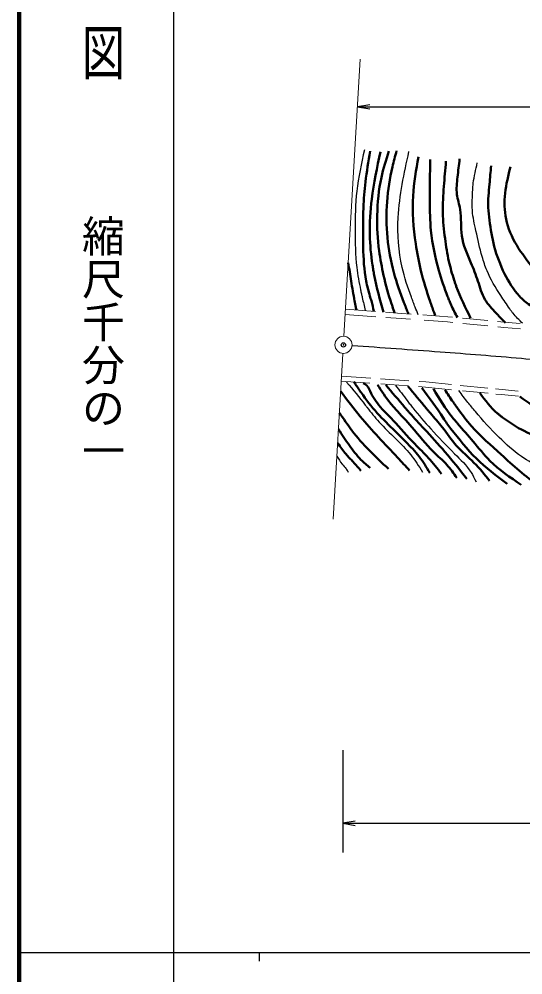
# Model space of a CAD drawing. Units: millimetres, scale not verified. Extents: x 40000 to 680000, y 20000 to 380000.
# Drawn here: x 40000 to 98778, y 202409 to 313781 of the extents above; entities that cross this region are included whole.
import ezdxf
from ezdxf.enums import TextEntityAlignment as Align

# ---------------------------------------------------------------- set-up
doc = ezdxf.new("R2010")
doc.units = ezdxf.units.MM
doc.header["$LTSCALE"] = 1000
doc.header["$PDMODE"] = 32
doc.header["$PDSIZE"] = 500
for name, color, linetype, lineweight in [('M-BGD', 7, 'Continuous', 13), ('M-BGD-RSTR', 3, 'Continuous', 13), ('M-STR-STR3', 7, 'Continuous', 25), ('M-TTL', 2, 'Continuous', 140), ('M-TTL-BAND', 7, 'Continuous', 25), ('M-TTL-LINE', 7, 'Continuous', 50)]:
    doc.layers.add(name, color=color, linetype=linetype, lineweight=lineweight)
doc.layers.add('M-OTRS', color=6, linetype='Continuous')
doc.styles.add('@ＭＳ ゴシック', font='')
doc.styles.get('@ＭＳ ゴシック').set_extended_font_data('@MS Gothic')

# ---------------------------------------------------------------- blocks, each defined once
blk = doc.blocks.new('open_arrow')
at = {"color": 0, "linetype": 'Continuous', "lineweight": -2}
blk.add_lwpolyline([(7.5, 1.25), (0, 0), (7.5, -1.25)], dxfattribs=at)

msp = doc.modelspace()

# ---------------------------------------------------------------- linework, layer by layer
at = {"layer": 'M-BGD'}
for p, q in [((78093, 279968), (81590, 279708)), ((82750, 279621), (84603, 279483)), ((78048, 279370), (81609, 279105)), ((82804, 279016), (84560, 278885)), ((84560, 278885), (85672, 278807)), ((84603, 279483), (85749, 279403)), ((87102, 279309), (90035, 279104)), ((87274, 278695), (89985, 278506)), ((89985, 278506), (90593, 278446)), ((90035, 279104), (90557, 279053)), ((91724, 278939), (94669, 278651)), ((95807, 278539), (96602, 278462)), ((96602, 278462), (98464, 278308)), ((91777, 278331), (94703, 278044)), ((95868, 277931), (96548, 277864)), ((96548, 277864), (98491, 277704)), ((77627, 272184), (81043, 271947)), ((82156, 271869), (85480, 271639)), ((77585, 271585), (80910, 271354)), ((82206, 271265), (85347, 271047)), ((86612, 270959), (87419, 270903)), ((86674, 271556), (87469, 271501)), ((87419, 270903), (90458, 270601)), ((87469, 271501), (90429, 271207)), ((91449, 271105), (94680, 270784)), ((95590, 270694), (96352, 270618)), ((91721, 270475), (94722, 270177)), ((95638, 270086), (96295, 270021)), ((96295, 270021), (98249, 269842)), ((96352, 270618), (98237, 270445))]:
    msp.add_line(p, q, dxfattribs=at)
at = {"layer": 'M-BGD', "lineweight": 25}
for points, knots in [([(80281, 298552), (79934, 296952), (79588, 295353), (79401, 293733), (79227, 292235), (79189, 290721), (79191, 289207), (79193, 287750), (79230, 286293), (79401, 284849), (79505, 283966), (79658, 283087), (79841, 282216), (79871, 282070), (79902, 281925), (79935, 281780), (79967, 281635), (80001, 281490), (80034, 281346), (80151, 280839), (80262, 280332), (80373, 279824)], [0, 0, 0, 0, 1, 1, 1, 2, 2, 2, 3, 3, 3, 4, 4, 4, 5, 5, 5, 6, 6, 6, 7, 7, 7, 7]), ([(86576, 279329), (86448, 279626), (86320, 279923), (86202, 280224), (86127, 280413), (86057, 280604), (85986, 280794), (85915, 280984), (85843, 281175), (85773, 281365), (85349, 282507), (84957, 283666), (84686, 284854), (84255, 286746), (84129, 288715), (84234, 290656), (84374, 293252), (84925, 295797), (85477, 298343)], [0, 0, 0, 0, 1, 1, 1, 2, 2, 2, 3, 3, 3, 4, 4, 4, 5, 5, 5, 6, 6, 6, 6]), ([(98723, 278337), (98344, 278712), (97965, 279086), (97630, 279499), (97563, 279581), (97499, 279664), (97436, 279749), (97373, 279834), (97312, 279921), (97252, 280007), (96890, 280525), (96534, 281047), (96188, 281577), (95586, 282500), (95014, 283449), (94590, 284463), (94366, 284999), (94184, 285553), (94024, 286112), (93741, 287097), (93527, 288097), (93302, 289100), (93127, 289885), (92945, 290672), (92890, 291470), (92855, 291983), (92872, 292500), (92890, 293016), (92909, 293568), (92929, 294119), (92993, 294665), (93086, 295463), (93271, 296249), (93457, 297035)], [0, 0, 0, 0, 1, 1, 1, 2, 2, 2, 3, 3, 3, 4, 4, 4, 5, 5, 5, 6, 6, 6, 7, 7, 7, 8, 8, 8, 9, 9, 9, 10, 10, 10, 11, 11, 11, 11]), ([(78883, 275756), (82292, 275514), (85701, 275271), (89109, 275018), (92273, 274783), (95436, 274540), (98596, 274261), (101456, 274008), (104312, 273725), (107167, 273424), (109680, 273158), (112191, 272877), (114701, 272586), (121369, 271814), (128030, 270970), (134672, 269995), (139957, 269220), (145229, 268363), (150498, 267484), (154090, 266885), (157680, 266276), (161260, 265611), (166126, 264706), (170971, 263696), (175817, 262687)], [0, 0, 0, 0, 1, 1, 1, 2, 2, 2, 3, 3, 3, 4, 4, 4, 5, 5, 5, 6, 6, 6, 7, 7, 7, 8, 8, 8, 8]), ([(78217, 271467), (78952, 270586), (79687, 269705), (80392, 268800), (80457, 268717), (80522, 268633), (80587, 268550), (81042, 267964), (81502, 267379), (81999, 266830), (82608, 266157), (83273, 265537), (83926, 264903), (84545, 264302), (85152, 263689), (85686, 263017), (86191, 262381), (86630, 261693), (87069, 261005)], [0, 0, 0, 0, 1, 1, 1, 2, 2, 2, 3, 3, 3, 4, 4, 4, 5, 5, 5, 6, 6, 6, 6]), ([(83899, 271105), (84368, 270518), (84837, 269930), (85287, 269328), (85394, 269184), (85500, 269040), (85608, 268898), (85715, 268755), (85825, 268614), (85936, 268474), (86601, 267632), (87312, 266826), (88033, 266034), (88930, 265049), (89843, 264087), (90799, 263143), (91493, 262456), (92210, 261778), (92726, 260964), (92946, 260617), (93129, 260245), (93313, 259874)], [0, 0, 0, 0, 1, 1, 1, 2, 2, 2, 3, 3, 3, 4, 4, 4, 5, 5, 5, 6, 6, 6, 7, 7, 7, 7]), ([(109590, 268742), (109571, 268403), (109553, 268064), (109484, 267734), (109462, 267625), (109433, 267517), (109407, 267408), (109380, 267300), (109354, 267191), (109328, 267083), (109174, 266432), (109014, 265789), (108794, 265146), (108506, 264306), (108113, 263468), (107488, 262869), (107047, 262447), (106490, 262144), (105914, 261898), (105086, 261543), (104219, 261304), (103335, 261261), (102570, 261224), (101792, 261334), (101058, 261563), (100181, 261836), (99366, 262280), (98613, 262802), (97667, 263458), (96820, 264238), (96001, 265046), (95027, 266006), (94095, 267005), (93229, 268061), (93085, 268237), (92942, 268415), (92796, 268590), (92650, 268764), (92500, 268935), (92355, 269111), (91987, 269555), (91652, 270026), (91317, 270497)], [0, 0, 0, 0, 1, 1, 1, 2, 2, 2, 3, 3, 3, 4, 4, 4, 5, 5, 5, 6, 6, 6, 7, 7, 7, 8, 8, 8, 9, 9, 9, 10, 10, 10, 11, 11, 11, 12, 12, 12, 13, 13, 13, 14, 14, 14, 14]), ([(77080, 262853), (77266, 262533), (77451, 262213), (77682, 261927), (77832, 261743), (78001, 261572), (78143, 261383), (78234, 261262), (78314, 261134), (78395, 261005)], [0, 0, 0, 0, 1, 1, 1, 2, 2, 2, 3, 3, 3, 3])]:
    msp.add_open_spline(points, degree=3, knots=knots, dxfattribs=at)
at = {"layer": 'M-BGD-RSTR'}
for p, q in [((79792, 309104), (77899, 276819)), ((77780, 274793), (76651, 255531))]:
    msp.add_line(p, q, dxfattribs=at)
msp.add_circle((77842, 275828), 1000, dxfattribs=at)
at = {"layer": 'M-OTRS'}
msp.add_point((77835, 275819), dxfattribs=at)
at = {"layer": 'M-STR-STR3'}
for p, q in [((79466, 303554), (198100, 303554)), ((77781, 228611), (77762, 216681)), ((77767, 220075), (176903, 220075))]:
    msp.add_line(p, q, dxfattribs=at)
at = {"layer": 'M-TTL'}
msp.add_line((40000, 380000), (40000, 20000), dxfattribs=at)
at = {"layer": 'M-TTL-BAND'}
for p, q in [((58000, 370000), (58000, 20000)), ((40000, 205000), (579000, 205000)), ((68000, 205000), (68000, 204000))]:
    msp.add_line(p, q, dxfattribs=at)
at = {"layer": 'M-TTL-LINE'}
for points, knots in [([(80977, 298387), (80762, 297197), (80547, 296007), (80405, 294807), (80286, 293808), (80217, 292803), (80175, 291799), (80112, 290272), (80110, 288747), (80147, 287216), (80178, 285890), (80238, 284560), (80490, 283263), (80605, 282674), (80759, 282092), (80929, 281516), (80985, 281324), (81044, 281132), (81097, 280939), (81208, 280543), (81298, 280141), (81389, 279739)], [0, 0, 0, 0, 1, 1, 1, 2, 2, 2, 3, 3, 3, 4, 4, 4, 5, 5, 5, 6, 6, 6, 7, 7, 7, 7]), ([(82504, 279644), (82109, 281073), (81715, 282502), (81433, 283956), (81396, 284150), (81360, 284343), (81326, 284537), (81293, 284731), (81260, 284926), (81230, 285120), (81049, 286287), (80943, 287467), (80920, 288648), (80893, 290035), (80979, 291425), (81149, 292801), (81380, 294660), (81766, 296495), (82152, 298330)], [0, 0, 0, 0, 1, 1, 1, 2, 2, 2, 3, 3, 3, 4, 4, 4, 5, 5, 5, 6, 6, 6, 6]), ([(83126, 298387), (82810, 297372), (82494, 296358), (82266, 295322), (81950, 293878), (81806, 292394), (81780, 290911), (81754, 289530), (81830, 288151), (82009, 286786), (82134, 285824), (82311, 284869), (82524, 283921), (82778, 282796), (83085, 281682), (83456, 280590), (83490, 280488), (83525, 280387), (83559, 280286), (83642, 280038), (83720, 279788), (83799, 279538)], [0, 0, 0, 0, 1, 1, 1, 2, 2, 2, 3, 3, 3, 4, 4, 4, 5, 5, 5, 6, 6, 6, 7, 7, 7, 7]), ([(85411, 279419), (85387, 279486), (85364, 279554), (85339, 279622), (85270, 279813), (85193, 280002), (85119, 280192), (85044, 280381), (84972, 280572), (84900, 280763), (84469, 281906), (84052, 283057), (83727, 284237), (82993, 286904), (82731, 289721), (82925, 292486), (83023, 293869), (83234, 295239), (83555, 296582), (83703, 297197), (83872, 297807), (84042, 298416)], [0, 0, 0, 0, 1, 1, 1, 2, 2, 2, 3, 3, 3, 4, 4, 4, 5, 5, 5, 6, 6, 6, 7, 7, 7, 7]), ([(86592, 297728), (86322, 296215), (86053, 294701), (85962, 293174), (85851, 291316), (86003, 289438), (86277, 287588), (86432, 286537), (86627, 285495), (86878, 284466), (87175, 283251), (87552, 282054), (87955, 280869), (88023, 280672), (88091, 280475), (88162, 280278), (88233, 280082), (88307, 279887), (88376, 279690), (88429, 279539), (88479, 279387), (88529, 279236)], [0, 0, 0, 0, 1, 1, 1, 2, 2, 2, 3, 3, 3, 4, 4, 4, 5, 5, 5, 6, 6, 6, 7, 7, 7, 7]), ([(91131, 279019), (90880, 279493), (90629, 279968), (90411, 280458), (90338, 280621), (90269, 280786), (90200, 280951), (90132, 281116), (90065, 281282), (89999, 281448), (89606, 282445), (89263, 283462), (88969, 284494), (88537, 286013), (88210, 287566), (88053, 289135), (87937, 290285), (87914, 291444), (87910, 292601), (87904, 294206), (87935, 295810), (87967, 297413)], [0, 0, 0, 0, 1, 1, 1, 2, 2, 2, 3, 3, 3, 4, 4, 4, 5, 5, 5, 6, 6, 6, 7, 7, 7, 7]), ([(96740, 278399), (96533, 278597), (96325, 278795), (96131, 279005), (96052, 279090), (95975, 279177), (95897, 279262), (95819, 279347), (95739, 279431), (95659, 279514), (95180, 280016), (94688, 280528), (94345, 281122), (93967, 281776), (93768, 282528), (93529, 283255), (93291, 283982), (93012, 284683), (92714, 285388), (92281, 286411), (91805, 287441), (91647, 288525), (91501, 289532), (91630, 290587), (91459, 291599), (91360, 292189), (91159, 292765), (91083, 293355), (90998, 294015), (91070, 294693), (91146, 295363), (91226, 296079), (91311, 296787), (91396, 297496)], [0, 0, 0, 0, 1, 1, 1, 2, 2, 2, 3, 3, 3, 4, 4, 4, 5, 5, 5, 6, 6, 6, 7, 7, 7, 8, 8, 8, 9, 9, 9, 10, 10, 10, 11, 11, 11, 11]), ([(89805, 297222), (89717, 296243), (89629, 295263), (89557, 294281), (89482, 293270), (89423, 292257), (89442, 291245), (89461, 290230), (89558, 289217), (89690, 288209), (89807, 287317), (89952, 286430), (90149, 285554), (90316, 284809), (90521, 284072), (90760, 283347), (90800, 283226), (90842, 283105), (90883, 282985), (90925, 282865), (90967, 282744), (91011, 282625), (91472, 281353), (92077, 280140), (92681, 278926)], [0, 0, 0, 0, 1, 1, 1, 2, 2, 2, 3, 3, 3, 4, 4, 4, 5, 5, 5, 6, 6, 6, 7, 7, 7, 8, 8, 8, 8]), ([(121170, 292177), (120089, 291699), (119008, 291221), (117964, 290672), (117331, 290338), (116712, 289979), (116096, 289612), (115495, 289254), (114897, 288889), (114339, 288469), (113902, 288139), (113490, 287775), (113057, 287437), (112580, 287066), (112079, 286726), (111607, 286350), (111159, 285993), (110738, 285603), (110297, 285235), (109850, 284862), (109383, 284512), (108986, 284092), (108779, 283872), (108591, 283633), (108401, 283395), (108302, 283270), (108202, 283146), (108094, 283032), (107321, 282215), (106135, 281928), (105194, 281248), (104625, 280836), (104146, 280282), (103521, 280049), (103178, 279921), (102790, 279890), (102406, 279854), (101952, 279810), (101503, 279759), (101068, 279826), (100556, 279905), (100065, 280148), (99618, 280439), (99152, 280743), (98736, 281100), (98363, 281499), (97651, 282260), (97101, 283174), (96635, 284119), (96130, 285143), (95724, 286205), (95436, 287298), (95174, 288292), (95011, 289313), (94878, 290337), (94815, 290829), (94758, 291321), (94739, 291815), (94703, 292724), (94793, 293637), (94878, 294547), (94945, 295264), (95009, 295979), (95073, 296694)], [0, 0, 0, 0, 1, 1, 1, 2, 2, 2, 3, 3, 3, 4, 4, 4, 5, 5, 5, 6, 6, 6, 7, 7, 7, 8, 8, 8, 9, 9, 9, 10, 10, 10, 11, 11, 11, 12, 12, 12, 13, 13, 13, 14, 14, 14, 15, 15, 15, 16, 16, 16, 17, 17, 17, 18, 18, 18, 19, 19, 19, 20, 20, 20, 21, 21, 21, 21]), ([(119654, 292340), (118522, 291694), (117389, 291048), (116267, 290382), (114929, 289588), (113606, 288766), (112328, 287884), (111240, 287134), (110186, 286341), (109132, 285528), (108328, 284908), (107525, 284277), (106668, 283768), (105932, 283332), (105157, 282987), (104284, 282739), (103510, 282519), (102659, 282376), (101982, 282630), (101162, 282939), (100599, 283832), (100032, 284635), (99339, 285615), (98639, 286460), (98055, 287424), (97491, 288356), (97035, 289400), (96810, 290484), (96604, 291472), (96590, 292492), (96701, 293491), (96818, 294536), (97071, 295557), (97324, 296578)], [0, 0, 0, 0, 1, 1, 1, 2, 2, 2, 3, 3, 3, 4, 4, 4, 5, 5, 5, 6, 6, 6, 7, 7, 7, 8, 8, 8, 9, 9, 9, 10, 10, 10, 11, 11, 11, 11]), ([(79353, 279914), (79332, 279994), (79311, 280074), (79292, 280154), (79262, 280282), (79239, 280412), (79215, 280541), (79191, 280671), (79166, 280800), (79142, 280929), (78997, 281705), (78869, 282484), (78743, 283263), (78629, 283969), (78515, 284676), (78401, 285382)], [0, 0, 0, 0, 1, 1, 1, 2, 2, 2, 3, 3, 3, 4, 4, 4, 5, 5, 5, 5]), ([(79058, 271518), (79150, 271377), (79242, 271236), (79335, 271096), (79429, 270955), (79523, 270816), (79618, 270677), (79713, 270538), (79810, 270400), (79907, 270262), (80489, 269436), (81104, 268631), (81780, 267880), (82443, 267143), (83164, 266457), (83871, 265761), (84284, 265353), (84692, 264941), (85102, 264529), (85651, 263977), (86203, 263423), (86678, 262810), (87137, 262217), (87523, 261568), (87910, 260920)], [0, 0, 0, 0, 1, 1, 1, 2, 2, 2, 3, 3, 3, 4, 4, 4, 5, 5, 5, 6, 6, 6, 7, 7, 7, 8, 8, 8, 8]), ([(80144, 271366), (80345, 271247), (80545, 271127), (80673, 270947), (80734, 270860), (80779, 270759), (80826, 270660), (81138, 269988), (81524, 269364), (81980, 268797), (82486, 268167), (83079, 267607), (83641, 267021), (84505, 266122), (85297, 265164), (86162, 264271), (86693, 263723), (87251, 263200), (87766, 262638), (88303, 262055), (88794, 261430), (89284, 260805)], [0, 0, 0, 0, 1, 1, 1, 2, 2, 2, 3, 3, 3, 4, 4, 4, 5, 5, 5, 6, 6, 6, 7, 7, 7, 7]), ([(81831, 271146), (82299, 270432), (82767, 269719), (83305, 269059), (83405, 268937), (83506, 268817), (83609, 268698), (83712, 268579), (83815, 268461), (83920, 268343), (84546, 267639), (85201, 266960), (85818, 266248), (86656, 265280), (87425, 264250), (88339, 263354), (88860, 262844), (89428, 262376), (89915, 261836), (90338, 261367), (90699, 260842), (91060, 260318)], [0, 0, 0, 0, 1, 1, 1, 2, 2, 2, 3, 3, 3, 4, 4, 4, 5, 5, 5, 6, 6, 6, 7, 7, 7, 7]), ([(92235, 260203), (91400, 261267), (90565, 262330), (89685, 263354), (88897, 264272), (88073, 265159), (87251, 266047), (86681, 266662), (86112, 267278), (85558, 267908), (85466, 268013), (85374, 268118), (85282, 268224), (85191, 268330), (85101, 268436), (85010, 268543), (84268, 269413), (83521, 270279), (82775, 271146)], [0, 0, 0, 0, 1, 1, 1, 2, 2, 2, 3, 3, 3, 4, 4, 4, 5, 5, 5, 6, 6, 6, 6]), ([(85365, 271005), (86088, 270139), (86812, 269273), (87530, 268403), (87605, 268311), (87681, 268219), (87758, 268128), (87834, 268037), (87912, 267946), (87990, 267856), (88457, 267316), (88931, 266782), (89370, 266219), (89928, 265505), (90430, 264743), (91032, 264071), (91661, 263369), (92399, 262765), (93066, 262094), (93724, 261431), (94311, 260703), (94899, 259974)], [0, 0, 0, 0, 1, 1, 1, 2, 2, 2, 3, 3, 3, 4, 4, 4, 5, 5, 5, 6, 6, 6, 7, 7, 7, 7]), ([(96933, 259631), (95691, 260565), (94450, 261499), (93352, 262581), (92270, 263648), (91327, 264859), (90379, 266055), (90221, 266254), (90062, 266453), (89915, 266661), (89768, 266869), (89632, 267086), (89493, 267301), (88711, 268510), (87841, 269657), (86971, 270804)], [0, 0, 0, 0, 1, 1, 1, 2, 2, 2, 3, 3, 3, 4, 4, 4, 5, 5, 5, 5]), ([(88336, 270704), (89033, 269549), (89730, 268394), (90574, 267348), (90671, 267229), (90769, 267111), (90868, 266993), (90967, 266876), (91067, 266759), (91167, 266643), (91767, 265945), (92385, 265263), (92980, 264558), (93618, 263801), (94231, 263017), (94928, 262323), (96013, 261242), (97304, 260379), (98594, 259516)], [0, 0, 0, 0, 1, 1, 1, 2, 2, 2, 3, 3, 3, 4, 4, 4, 5, 5, 5, 6, 6, 6, 6]), ([(77522, 270397), (78269, 269413), (79016, 268430), (79803, 267479), (80485, 266656), (81197, 265858), (81923, 265073), (82661, 264275), (83414, 263490), (84157, 262696), (84628, 262192), (85094, 261685), (85561, 261177)], [0, 0, 0, 0, 1, 1, 1, 2, 2, 2, 3, 3, 3, 4, 4, 4, 4]), ([(110496, 268520), (110154, 267461), (109813, 266402), (109508, 265333), (109470, 265200), (109432, 265066), (109395, 264933), (109358, 264799), (109321, 264666), (109285, 264532), (109066, 263733), (108857, 262946), (108648, 262123), (108487, 261485), (108326, 260826), (107961, 260318), (107616, 259838), (107089, 259493), (106586, 259115), (106146, 258784), (105725, 258427), (105240, 258256), (104498, 257993), (103609, 258163), (102805, 258428), (102012, 258689), (101302, 259042), (100628, 259459), (99044, 260437), (97655, 261764), (96245, 263039), (95049, 264122), (93839, 265167), (92779, 266362), (92191, 267025), (91650, 267733), (91133, 268455), (91047, 268576), (90962, 268696), (90877, 268818), (90792, 268939), (90708, 269061), (90623, 269183), (90300, 269651), (89982, 270122), (89663, 270594)], [0, 0, 0, 0, 1, 1, 1, 2, 2, 2, 3, 3, 3, 4, 4, 4, 5, 5, 5, 6, 6, 6, 7, 7, 7, 8, 8, 8, 9, 9, 9, 10, 10, 10, 11, 11, 11, 12, 12, 12, 13, 13, 13, 14, 14, 14, 15, 15, 15, 15]), ([(93758, 270219), (94385, 269365), (95013, 268512), (95812, 267835), (95908, 267754), (96006, 267676), (96105, 267599), (96204, 267523), (96304, 267448), (96405, 267374), (97009, 266929), (97631, 266495), (98279, 266133), (99155, 265644), (100079, 265285), (101029, 264844), (101697, 264533), (102378, 264181), (103063, 264185), (103615, 264188), (104169, 264422), (104724, 264643), (105467, 264940), (106210, 265213), (106758, 265732), (107264, 266211), (107603, 266900), (107820, 267581), (107858, 267697), (107891, 267813), (107922, 267930), (107954, 268047), (107982, 268165), (108019, 268280), (108081, 268473), (108166, 268659), (108250, 268844)], [0, 0, 0, 0, 1, 1, 1, 2, 2, 2, 3, 3, 3, 4, 4, 4, 5, 5, 5, 6, 6, 6, 7, 7, 7, 8, 8, 8, 9, 9, 9, 10, 10, 10, 11, 11, 11, 12, 12, 12, 12]), ([(106090, 269011), (105788, 268697), (105487, 268383), (105141, 268121), (105033, 268038), (104920, 267961), (104806, 267887), (104466, 267668), (104115, 267480), (103721, 267336), (103165, 267133), (102525, 267018), (102003, 267221), (101717, 267333), (101467, 267539), (101216, 267740), (100287, 268481), (99346, 269141), (98406, 269800)], [0, 0, 0, 0, 1, 1, 1, 2, 2, 2, 3, 3, 3, 4, 4, 4, 5, 5, 5, 6, 6, 6, 6]), ([(77376, 267910), (77848, 267213), (78320, 266516), (78829, 265847), (79456, 265022), (80139, 264239), (80863, 263498), (81581, 262763), (82339, 262071), (83097, 261378)], [0, 0, 0, 0, 1, 1, 1, 2, 2, 2, 3, 3, 3, 3]), ([(77264, 265987), (77683, 265354), (78102, 264721), (78543, 264099), (78956, 263516), (79388, 262943), (79889, 262438), (80222, 262103), (80585, 261798), (80949, 261493)], [0, 0, 0, 0, 1, 1, 1, 2, 2, 2, 3, 3, 3, 3]), ([(77168, 264354), (77483, 263927), (77798, 263500), (78142, 263097), (78409, 262783), (78694, 262484), (78972, 262180), (79283, 261841), (79586, 261495), (79889, 261149)], [0, 0, 0, 0, 1, 1, 1, 2, 2, 2, 3, 3, 3, 3])]:
    msp.add_open_spline(points, degree=3, knots=knots, dxfattribs=at)

# ---------------------------------------------------------------- block references
at = {"layer": 'M-STR-STR3', "xscale": 193, "yscale": 193}
for p in [(79466, 303554), (77767, 220075)]:
    msp.add_blockref('open_arrow', p, dxfattribs=at)

# ---------------------------------------------------------------- texts
at = {"layer": 'M-TTL-BAND', "style": '@ＭＳ ゴシック', "width": 1.4}
msp.add_text('平  面  図', height=3666, rotation=270, dxfattribs=at).set_placement((49777, 306475), align=Align.MIDDLE_RIGHT)
at = {"layer": 'M-TTL-BAND', "style": '@ＭＳ ゴシック'}
msp.add_text('縮尺千分の一', height=3666, rotation=270, dxfattribs=at).set_placement((49777, 261030), align=Align.MIDDLE_RIGHT)

doc.saveas('drawing.dxf')
